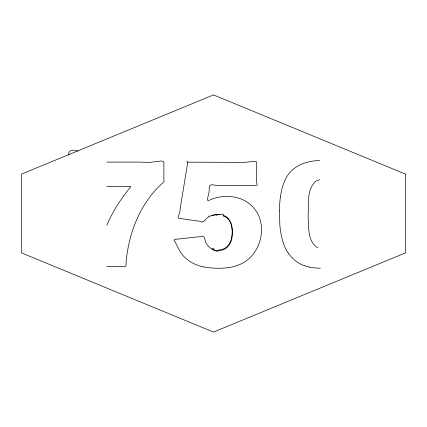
<?xml version="1.0" encoding="UTF-8"?>
<svg xmlns="http://www.w3.org/2000/svg" width="427" height="427" viewBox="0 0 427 427"><rect width="100%" height="100%" fill="white"/><g stroke="black" fill="none" stroke-linecap="round" stroke-linejoin="round"><path stroke-width="0.64" d="M279.381 210.906L279.866 225.333A91.517 91.517 0 0 0 282.076 238.88L283.891 244.703L285.7 248.909A32.26 32.26 0 0 0 286.805 250.911L288.487 253.462M280.406 197.012C281.436 189.818 283.218 182.559 287.056 176.308A29.895 29.895 0 0 1 293.643 168.916C300.934 162.997 310.493 160.814 319.7 160.472M186.882 161.107L187.773 162.159L180.931 204.026A78.781 78.781 0 0 1 180.637 205.681L179.724 212.523A7.99 7.99 0 0 1 179.308 213.868L178.022 216.996L178.593 218.24L196.345 220.834A20.202 20.202 0 0 0 197.504 220.951L199.441 221.165A5.919 5.919 0 0 1 200.589 221.512C202.841 223.097 204.661 220.716 205.931 219.104A11.294 11.294 0 0 1 207.01 218.112L208.531 217.049A21.852 21.852 0 0 1 210.175 216.147L211.915 215.395A17 17 0 0 1 219.825 214.455L217.172 214.68M231.487 238.181C230.511 243.118 227.185 247.825 222.275 249.437A12.143 12.127 78.2 0 1 221.794 249.587L218.298 250.067M231.503 238.106C233.131 230.681 232.219 221.287 225.515 216.59M106.883 225.328C112.6 211.216 121.337 198.416 130.742 186.642L130.534 186.316C122.704 186.679 114.714 186.738 106.793 186.652M211.835 215.806L216.062 214.76M319.924 179.762L317.555 180.359A9.602 9.602 0 0 0 315.468 181.47C306.223 190.212 308.967 204.917 308.08 216.382C308.892 226.614 307.323 240.065 316.556 247.036A9.522 9.522 0 0 0 317.934 247.719M106.745 266.517L120.654 266.384L125.063 266.896L125.954 265.813L126.355 259.349A61.435 61.435 0 0 0 126.547 257.967C129.819 229.561 141.817 201.096 163.674 182.078A1.959 1.959 0 0 0 164.037 181.144L163.915 179.602A7.371 7.371 0 0 1 163.829 178.673L163.861 177.146A25.946 25.946 0 0 0 163.888 176.234L163.883 167.662A41.75 41.75 0 0 0 163.867 166.754L163.845 165.238A13.434 13.434 0 0 1 163.899 164.278L163.936 162.415L163.376 161.481L161.31 160.995L148.943 162.473L140.152 162.084L106.915 162.105M187.773 162.159L244.457 162.383L254.364 161.326L256.088 161.673L256.558 162.159L256.558 165.057A13.274 13.274 0 0 0 256.515 166.525L256.552 167.715A34.251 34.251 0 0 1 256.568 168.665L256.547 175.913A37.144 37.144 0 0 0 256.568 177.008L256.392 181.646L257.235 184.517L256.953 185.126L256.088 185.435L218.101 185.483L211.712 184.758L209.972 185.329L209.342 186.855L209.043 192.225L207.474 198.987L207.586 200.375L208.595 200.514L214.082 198.304L220.823 196.82A36.156 36.156 0 0 1 224.618 196.452C232.395 196.121 240.465 197.685 247.019 202.051A34.544 34.544 0 0 1 250.537 204.736L251.471 205.568A28.321 28.321 0 0 1 253.686 207.885L255.714 210.506A56.353 56.353 0 0 1 256.712 211.947C265.69 226.593 261.554 247.142 249.149 258.559C237.85 268.706 221.565 269.229 207.25 267.526A56.946 56.946 0 0 1 203.482 266.875L203.471 266.87M309.767 267.147L304.611 265.749M203.391 266.854C196.724 265.493 190.277 262.578 185.35 257.817C179.543 253.216 177.765 245.728 173.928 240.022L174.803 239.398L178.032 239.029A51.224 51.224 0 0 0 179.543 238.896L200.178 236.622C205.905 234.508 204.261 240.785 206.492 243.662A24.926 24.926 0 0 0 207.276 244.826L208.771 246.646A12.997 12.997 0 0 0 214.909 250.179A13.274 13.274 0 0 0 215.736 250.382A14.571 14.571 0 0 0 219.996 250.526L222.302 250.083A11.678 11.678 0 0 0 224.058 249.411A13.221 13.221 0 0 0 229.32 244.799L230.062 243.593A16.183 16.183 0 0 0 231.018 241.426L231.866 238.234A33.503 33.503 0 0 0 231.84 226.481M77.837 151.062C74.389 149.53 67.621 149.386 68.875 154.974M223.492 215.32L223.273 214.098A15.073 15.073 0 0 0 220.033 214.477M231.888 226.47L231.05 223.273L229.619 220.295A12.693 12.693 0 0 0 223.481 215.341M213.986 248.968A9.543 2.872 6.3 0 1 212.251 248.247M214.93 250.403A8.241 3.683 -0.2 0 1 212.55 249.405M218.08 251.273A9.02 6.832 -10.7 0 1 215.128 250.756M223.161 215.982A8.705 7.35 30 0 1 225.264 216.98M208.648 216.195A23.779 5.743 -0.9 0 1 208.963 215.854M216.238 215.213A11.406 6.933 5.4 0 1 217.284 215.149M320.383 268.209A63.959 63.959 0 0 1 309.756 267.222M304.563 265.882A33.979 33.979 0 0 1 288.54 253.424M279.413 210.906A119.421 119.421 0 0 1 280.379 197.007M213.5 94.917L21.35 174.179L21.35 252.821L213.5 332.083L405.65 252.821L405.65 174.179L213.5 94.917"/></g></svg>
